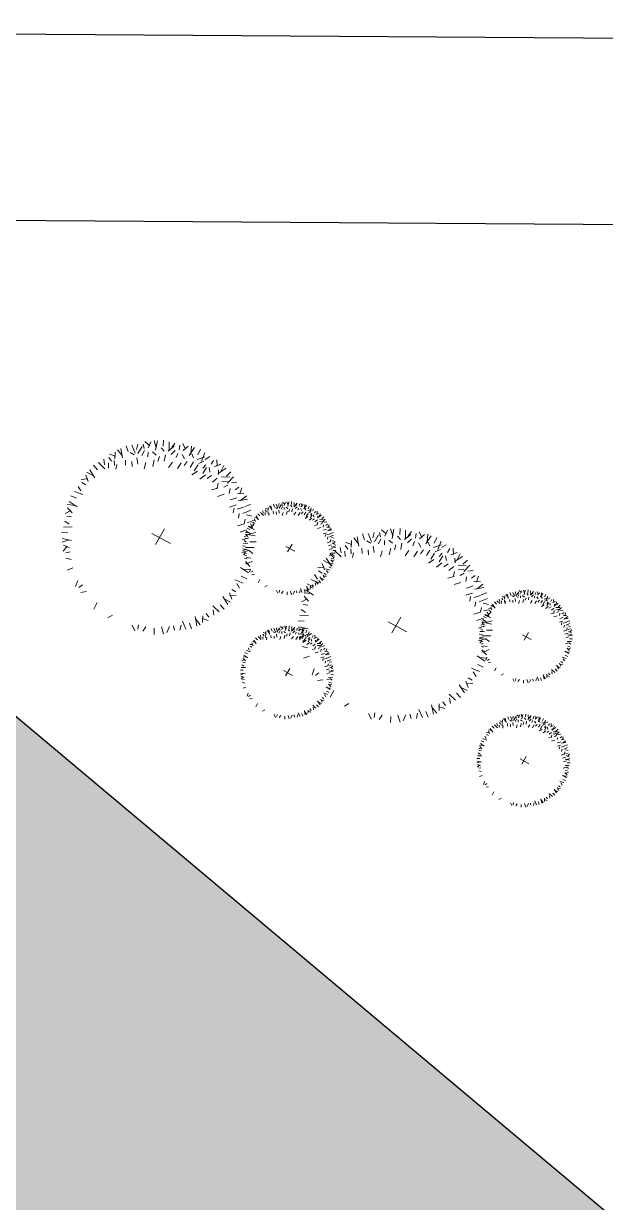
# Model space of a CAD drawing. Header units: millimetres. Extents: x 111 to 1506, y 14 to 566.
# Drawn here: x 237.137 to 238.698, y 203.645 to 206.808 of the extents above; entities that cross this region are included whole.
import ezdxf

# ---------------------------------------------------------------- set-up
doc = ezdxf.new("R2010")
doc.units = ezdxf.units.MM
doc.layers.add('ARB-CERCO', color=97, linetype='Continuous', lineweight=5)
doc.layers.add('G', color=254, linetype='Continuous', lineweight=5)

# ---------------------------------------------------------------- blocks, each defined once
blk = doc.blocks.new('A$C05551F4C')
at = {"color": 0, "linetype": 'ByBlock'}
for p, q in [((-0.0594, 0.3274), (-0.0488, 0.3042)), ((-0.0497, 0.2957), (-0.0475, 0.328)), ((-0.0255, 0.3123), (-0.0274, 0.3331)), ((-0.0039, 0.3001), (-0.0083, 0.3296)), ((0.0037, 0.3114), (0.0124, 0.3277)), ((0.0297, 0.3073), (0.03, 0.3227)), ((0.0387, 0.3301), (0.051, 0.3121)), ((0.0582, 0.3237), (0.0438, 0.3062)), ((0.0694, 0.3255), (0.0704, 0.2999)), ((-0.1581, 0.2543), (-0.1685, 0.285)), ((-0.1422, 0.2789), (-0.1518, 0.2974)), ((-0.1175, 0.2759), (-0.1328, 0.3015)), ((-0.1148, 0.2892), (-0.113, 0.3077)), ((-0.0892, 0.2954), (-0.0948, 0.3098)), ((-0.0896, 0.3199), (-0.0714, 0.308)), ((-0.0692, 0.3215), (-0.0758, 0.2998)), ((0.0663, 0.2925), (0.0807, 0.3215)), ((0.095, 0.2986), (0.1012, 0.3184)), ((0.1103, 0.279), (0.1176, 0.3079)), ((0.1216, 0.2865), (0.136, 0.2983)), ((0.1441, 0.2728), (0.1503, 0.2869)), ((0.1611, 0.2904), (0.1656, 0.269)), ((-0.1945, 0.239), (-0.2052, 0.2501)), ((-0.2042, 0.2614), (-0.1828, 0.2573)), ((-0.186, 0.2707), (-0.1838, 0.2481)), ((-0.1793, 0.2799), (-0.1605, 0.2625)), ((0.1185, 0.2688), (0.1332, 0.2783)), ((0.1278, 0.2451), (0.1434, 0.2504)), ((0.1363, 0.2555), (0.1509, 0.265)), ((0.1767, 0.277), (0.1567, 0.2664)), ((0.1722, 0.2451), (0.1966, 0.2664)), ((0.1878, 0.2744), (0.1789, 0.2504)), ((0.2011, 0.2397), (0.2144, 0.2557)), ((-0.2371, 0.2034), (-0.2531, 0.2168)), ((-0.2158, 0.2234), (-0.2211, 0.2412)), ((0.1562, 0.2235), (0.1709, 0.233)), ((0.1629, 0.2022), (0.1776, 0.2117)), ((0.1802, 0.1896), (0.1971, 0.2029)), ((0.2015, 0.2158), (0.2012, 0.2313)), ((0.2077, 0.2158), (0.2255, 0.2397)), ((0.2119, 0.2072), (0.2393, 0.2068)), ((0.2211, 0.2184), (0.2388, 0.2238)), ((0.2366, 0.1971), (0.2477, 0.2078)), ((0.259, 0.2068), (0.255, 0.1854)), ((-0.2877, 0.1635), (-0.2664, 0.1679)), ((0.1773, 0.1632), (0.1989, 0.1686)), ((0.2122, 0.1917), (0.2316, 0.1933)), ((0.2194, 0.1722), (0.2329, 0.1797)), ((0.238, 0.1512), (0.2412, 0.1673)), ((0.2683, 0.1886), (0.2458, 0.1864)), ((0.252, 0.1607), (0.2827, 0.1711)), ((0.2775, 0.1819), (0.2601, 0.1631)), ((-0.2839, 0.124), (-0.2956, 0.1383)), ((-0.2702, 0.1465), (-0.2843, 0.1527)), ((0.1982, 0.1408), (0.2209, 0.1482)), ((0.2222, 0.1343), (0.2393, 0.1382)), ((0.2342, 0.1166), (0.2547, 0.1233)), ((0.2632, 0.1339), (0.2682, 0.1486)), ((0.27, 0.1223), (0.2956, 0.1124)), ((0.2736, 0.1201), (0.2991, 0.1354)), ((0.2766, 0.1448), (0.295, 0.1544)), ((0.2224, 0.0927), (0.2445, 0.0904)), ((0.265, 0.1076), (0.2837, 0.1025)), ((0.265, 0.0868), (0.2804, 0.0892)), ((0.2869, 0.1174), (0.3053, 0.1156)), ((0.2931, 0.0918), (0.3074, 0.0974)), ((0.3175, 0.0922), (0.3056, 0.074)), ((-0.3229, 0.0718), (-0.2973, 0.0728)), ((0.2344, 0.0646), (0.2583, 0.0637)), ((0.2548, 0.0502), (0.2721, 0.048)), ((0.2753, 0.0607), (0.2838, 0.0747)), ((0.2931, 0.0358), (0.3029, 0.0479)), ((0.2934, 0.0523), (0.3257, 0.0501)), ((0.3191, 0.0718), (0.2974, 0.0784)), ((0.3251, 0.0621), (0.3018, 0.0514)), ((-0.3088, 0.006), (-0.3251, 0.0148)), ((-0.0275, 0), (0.0346, 0)), ((-0.0009, 0.0293), (0.0013, -0.0426)), ((0.2407, 0.0111), (0.2607, 0.0014)), ((0.2566, 0.0113), (0.2805, 0.0104)), ((0.26, 0.0294), (0.2815, 0.0287)), ((0.2858, 0.0105), (0.3017, -0.0008)), ((0.2955, 0.0225), (0.3163, 0.0046)), ((0.2977, 0.0065), (0.3273, 0.0109)), ((0.31, 0.0282), (0.3307, 0.03)), ((0.2423, -0.0195), (0.2645, -0.0285)), ((0.2566, -0.04), (0.2721, -0.0479)), ((0.2633, -0.018), (0.2871, -0.0189)), ((0.2787, -0.0091), (0.294, -0.0121)), ((0.2795, -0.0372), (0.2923, -0.0269)), ((0.305, -0.0271), (0.3203, -0.0274)), ((0.309, -0.001), (0.3254, -0.0098)), ((0.3277, -0.0361), (0.3097, -0.0484)), ((-0.3173, -0.0872), (-0.3053, -0.069)), ((0.2299, -0.0719), (0.2455, -0.0879)), ((0.2455, -0.0852), (0.261, -0.0799)), ((0.2544, -0.0613), (0.2743, -0.0693)), ((0.2854, -0.0799), (0.2987, -0.1039)), ((0.2876, -0.0666), (0.301, -0.0586)), ((0.2901, -0.0637), (0.3191, -0.0781)), ((0.3231, -0.0668), (0.2976, -0.0678)), ((0.3213, -0.0555), (0.3038, -0.0412)), ((-0.2928, -0.0868), (-0.3072, -0.0924)), ((-0.2866, -0.1125), (-0.3051, -0.1106)), ((0.2211, -0.1012), (0.2388, -0.1172)), ((0.2588, -0.1039), (0.2721, -0.1119)), ((0.2721, -0.0879), (0.2832, -0.1039)), ((0.2766, -0.1077), (0.3056, -0.1149)), ((0.2842, -0.119), (0.2959, -0.1334)), ((0.2962, -0.0924), (0.3161, -0.0986)), ((-0.2763, -0.1398), (-0.2947, -0.1495)), ((-0.2773, -0.1769), (-0.2599, -0.1581)), ((0.21, -0.1545), (0.2277, -0.1705)), ((0.2322, -0.1438), (0.2499, -0.1598)), ((0.2499, -0.1305), (0.2655, -0.1252)), ((0.2747, -0.1741), (0.264, -0.1541)), ((0.288, -0.1585), (0.2667, -0.163)), ((0.2704, -0.1415), (0.2845, -0.1477)), ((-0.268, -0.1836), (-0.2455, -0.1814)), ((-0.2363, -0.1921), (-0.2474, -0.2028)), ((0.1922, -0.1998), (0.2077, -0.1945)), ((0.1989, -0.1758), (0.2144, -0.1705)), ((0.2166, -0.1811), (0.2344, -0.1971)), ((0.2374, -0.1985), (0.2534, -0.2118)), ((0.2427, -0.1696), (0.264, -0.194)), ((0.272, -0.1851), (0.248, -0.1763)), ((-0.2208, -0.2135), (-0.2386, -0.2188)), ((-0.2075, -0.2108), (-0.2252, -0.2348)), ((-0.2008, -0.2348), (-0.2141, -0.2507)), ((-0.172, -0.2401), (-0.1964, -0.2614)), ((0.1545, -0.2291), (0.1722, -0.2451)), ((0.1678, -0.2104), (0.1855, -0.2264)), ((0.1855, -0.2264), (0.2011, -0.2211)), ((0.1948, -0.234), (0.2054, -0.2451)), ((0.2134, -0.2051), (0.2374, -0.2229)), ((0.2161, -0.2184), (0.2214, -0.2362)), ((-0.1875, -0.2694), (-0.1786, -0.2454)), ((-0.1764, -0.2721), (-0.1564, -0.2614)), ((-0.1609, -0.2854), (-0.1653, -0.2641)), ((-0.1439, -0.2678), (-0.15, -0.2819)), ((-0.1101, -0.274), (-0.1173, -0.303)), ((0.0968, -0.269), (0.1145, -0.285)), ((0.1177, -0.2709), (0.1331, -0.2965)), ((0.1345, -0.2477), (0.1523, -0.2637)), ((0.1424, -0.274), (0.1521, -0.2924)), ((0.1584, -0.2493), (0.1687, -0.2801)), ((0.1795, -0.2749), (0.1608, -0.2575)), ((0.2045, -0.2564), (0.1831, -0.2524)), ((0.1862, -0.2657), (0.184, -0.2431)), ((-0.1214, -0.2816), (-0.1357, -0.2933)), ((-0.0947, -0.2936), (-0.1009, -0.3135)), ((-0.066, -0.2875), (-0.0804, -0.3165)), ((-0.0692, -0.3205), (-0.0702, -0.295)), ((-0.0579, -0.3187), (-0.0435, -0.3012)), ((-0.0385, -0.3251), (-0.0507, -0.3071)), ((-0.0295, -0.3023), (-0.0298, -0.3177)), ((-0.0034, -0.3064), (-0.0122, -0.3228)), ((0.0041, -0.2951), (0.0085, -0.3246)), ((0.0258, -0.3074), (0.0277, -0.3281)), ((0.05, -0.2907), (0.0478, -0.3231)), ((0.0597, -0.3224), (0.049, -0.2992)), ((0.0694, -0.3165), (0.076, -0.2948)), ((0.0898, -0.3149), (0.0716, -0.303)), ((0.0894, -0.2905), (0.095, -0.3048)), ((0.1151, -0.2843), (0.1132, -0.3027))]:
    blk.add_line(p, q, dxfattribs=at)

msp = doc.modelspace()

# ---------------------------------------------------------------- hatches: boundary and pattern name
at = {"layer": 'G', "lineweight": 100, "ltscale": 1000}
h = msp.add_hatch(dxfattribs=at)
h.set_pattern_fill('AR-HBONE', color=256, scale=0.046, angle=-22.08523, style=0)
h.set_pattern_definition([(22.914772, (780.19157, 1619.01874), (0.097837146, 0.241122153), [0.552, -0.184]), (112.914772, (780.36105, 1619.09038), (0.097837146, 0.241122153), [0.552, -0.184])])
h.paths.add_polyline_path([(252.74721, 189.8745), (232.56645, 206.80816), (234.91794, 206.79314), (254.86046, 190.05938)])

# ---------------------------------------------------------------- linework, layer by layer
for p, q in [((251.55807, 206.68683), (234.91794, 206.79314)), ((243.71023, 199.41553), (234.91794, 206.79314)), ((252.03633, 206.18376), (235.5184, 206.28929))]:
    msp.add_line(p, q)

# ---------------------------------------------------------------- block references
at = {"layer": 'ARB-CERCO'}
for p, xscale, yscale, zscale, rotation in [((237.50168, 205.4288), 0.786722348914222, 0.786722348914222, 0.786722348914222, 59.94184765909385), ((237.85079, 205.39981), 0.3774895201833683, 0.3774895201833683, 0.3774895201833683, 59.94184765910946), ((238.1359, 205.19193), 0.786722348914222, 0.786722348914222, 0.786722348914222, 59.94184765909385), ((238.48501, 205.16294), 0.3774895201833683, 0.3774895201833683, 0.3774895201833683, 59.94184765910946), ((237.8446, 205.06667), 0.3774895201833683, 0.3774895201833683, 0.3774895201833683, 59.94184765910946), ((238.47881, 204.82981), 0.3774895201833683, 0.3774895201833683, 0.3774895201833683, 59.94184765910946)]:
    msp.add_blockref('A$C05551F4C', p, dxfattribs=dict(at, xscale=xscale, yscale=yscale, zscale=zscale, rotation=rotation))

doc.saveas('drawing.dxf')
